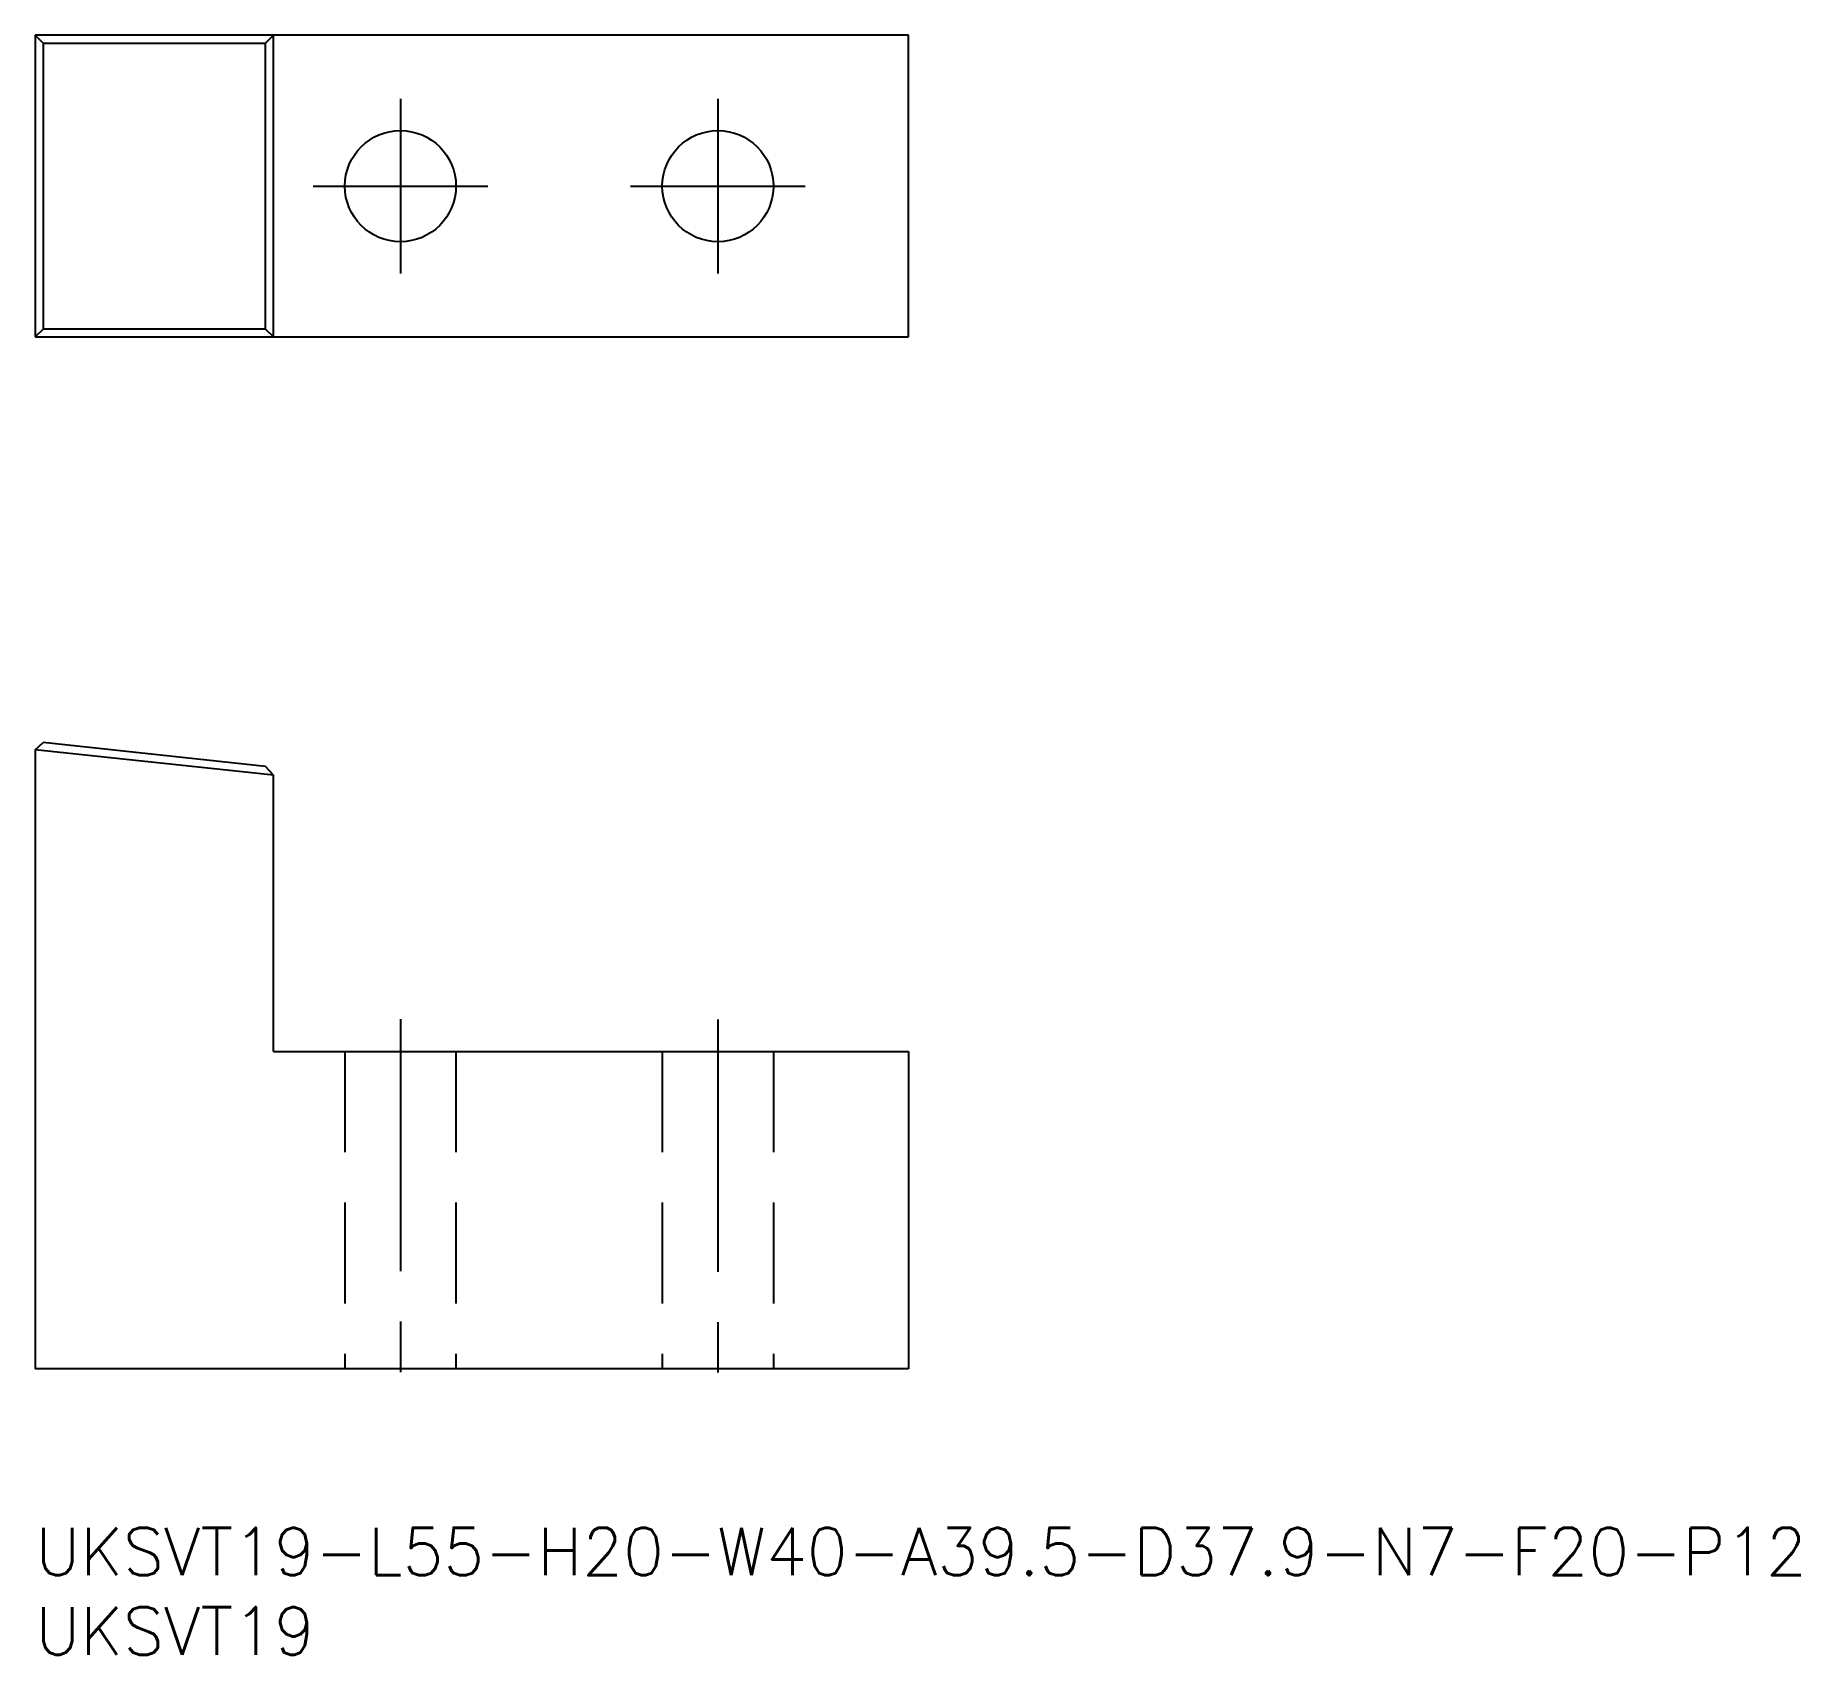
# Model space of a CAD drawing. Extents: x 0 to 111, y -8 to 94.
import ezdxf

# ---------------------------------------------------------------- set-up
doc = ezdxf.new("R2010")
doc.units = 0
doc.header["$LTSCALE"] = 0.5
doc.linetypes.add('CENTER', pattern=[50.8, 31.75, -6.35, 6.35, -6.35])
doc.linetypes.add('DASHED', pattern=[19.05, 12.7, -6.35])
for name, color, linetype in [('MSM_CENTER', 1, 'CENTER'), ('MSM_CONTINUOUS', 7, 'CONTINUOUS'), ('MSM_DASHED', 4, 'DASHED'), ('MSM_PART_NUMBER', 7, 'CONTINUOUS')]:
    doc.layers.add(name, color=color, linetype=linetype)
doc.styles.get("Standard").update_dxf_attribs({"font": 'txt.shx', "height": 3, "bigfont": 'bigfont.shx'})

msp = doc.modelspace()

# ---------------------------------------------------------------- linework, layer by layer
at = {"layer": 'MSM_CENTER'}
for p, q in [((23, 90), (23, 79)), ((43, 90), (43, 79)), ((17.5, 84.5), (28.5, 84.5)), ((37.5, 84.5), (48.5, 84.5)), ((23, 32.03), (23, 8)), ((43, 32), (43, 8))]:
    msp.add_line(p, q, dxfattribs=at)
at = {"layer": 'MSM_CONTINUOUS'}
for p, q in [((55, 94), (0, 94)), ((0, 94), (0, 75)), ((0.5, 93.5), (0, 94)), ((0.5, 93.5), (14.5, 93.5)), ((0.5, 93.5), (0.5, 75.5)), ((15, 94), (14.5, 93.5)), ((14.5, 75.5), (14.5, 93.5)), ((15, 75), (15, 94)), ((55, 75), (55, 94)), ((0, 75), (0.5, 75.5)), ((0, 75), (55, 75)), ((14.5, 75.5), (0.5, 75.5)), ((15, 75), (14.5, 75.5)), ((0, 49), (0.5, 49.45)), ((0, 49), (0, 10)), ((15, 47.4), (0, 49)), ((14.5, 47.95), (0.5, 49.45)), ((15, 47.4), (14.5, 47.95)), ((15, 30), (15, 47.4)), ((15, 30), (55, 30)), ((55, 30), (55, 10)), ((55, 10), (0, 10))]:
    msp.add_line(p, q, dxfattribs=at)
for centre in [(23, 84.5), (43, 84.5)]:
    msp.add_circle(centre, 3.5, dxfattribs=at)
at = {"layer": 'MSM_DASHED'}
for p, q in [((19.5, 30), (19.5, 10)), ((26.5, 30), (26.5, 10)), ((39.5, 30), (39.5, 10)), ((46.5, 30), (46.5, 10))]:
    msp.add_line(p, q, dxfattribs=at)

# ---------------------------------------------------------------- texts
at = {"layer": 'MSM_PART_NUMBER'}
for s, p in [('UKSVT19-L55-H20-W40-A39.5-D37.9-N7-F20-P12', (0, -3)), ('UKSVT19', (0, -8))]:
    msp.add_text(s, height=3, dxfattribs=at).set_placement(p)

doc.saveas('drawing.dxf')
